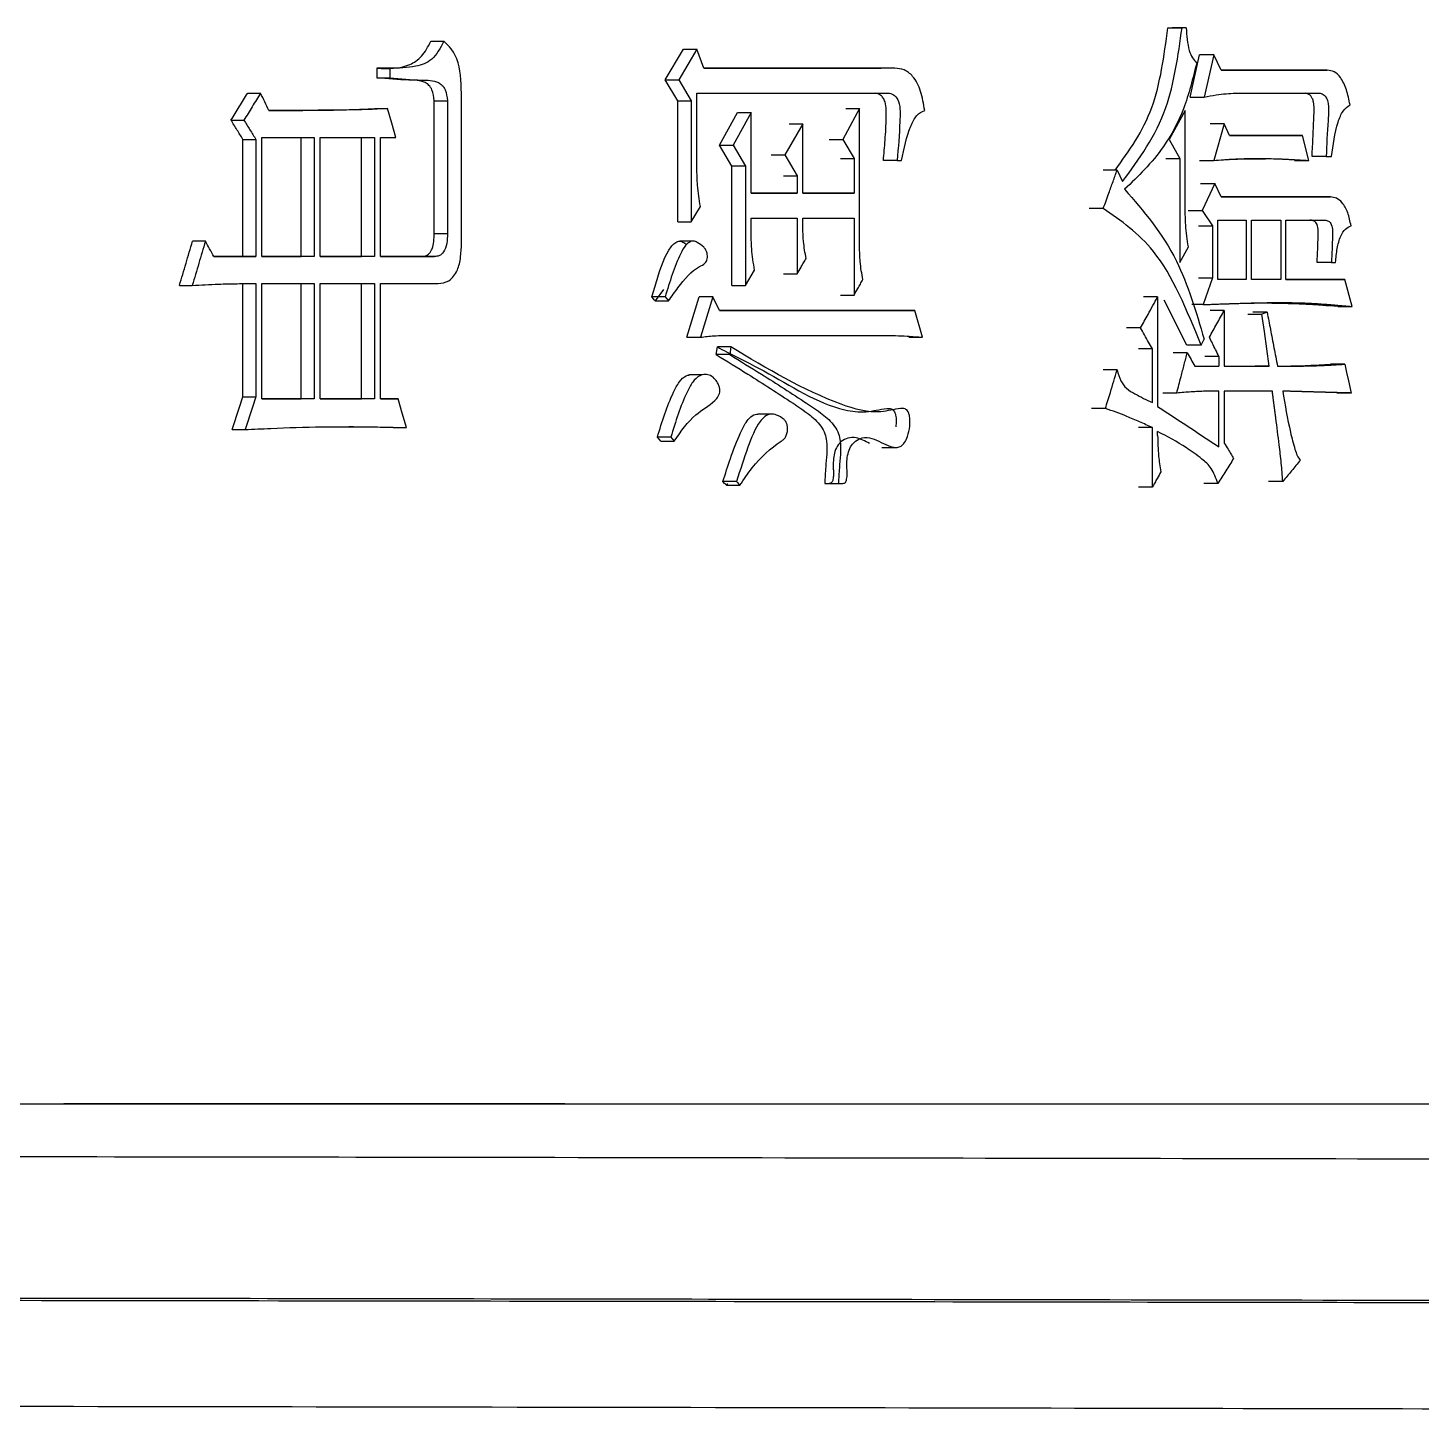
# Model space of a CAD drawing. Header units: millimetres. Extents: x 1852 to 4288, y 681 to 2404.
# Drawn here: x 2957.33 to 2965.17, y 942.27 to 950.1 of the extents above; entities that cross this region are included whole.
import ezdxf

# ---------------------------------------------------------------- set-up
doc = ezdxf.new("R2010")
doc.units = ezdxf.units.MM

msp = doc.modelspace()

# ---------------------------------------------------------------- linework, layer by layer
at = {"color": 7, "linetype": 'Continuous', "lineweight": 25}
for p, q in [((2963.7489, 950.0973), (2963.8279, 950.0973)), ((2963.8517, 950.0973), (2963.7727, 950.0973)), ((2963.8517, 950.0973), (2963.8279, 950.0973)), ((2959.601, 950.0216), (2959.675, 950.0216)), ((2960.9206, 949.8052), (2961.0226, 949.9783)), ((2961.0985, 949.9783), (2960.9963, 949.8052)), ((2961.0226, 949.9783), (2961.0985, 949.9783)), ((2961.1367, 949.8701), (2961.0985, 949.9783)), ((2963.8731, 949.7079), (2963.9264, 949.9459)), ((2964.006, 949.9459), (2963.9268, 949.9459)), ((2964.006, 949.9459), (2963.9527, 949.7079)), ((2964.0474, 949.8593), (2964.006, 949.9459)), ((2959.3711, 949.8701), (2959.2975, 949.8701)), ((2959.2975, 949.8701), (2959.2975, 949.816)), ((2959.3711, 949.8701), (2959.3711, 949.816)), ((2962.2127, 949.8701), (2961.1367, 949.8701)), ((2961.1367, 949.8701), (2962.1354, 949.8701)), ((2962.2127, 949.8701), (2962.1356, 949.8701)), ((2964.6455, 949.8593), (2964.0474, 949.8593)), ((2964.0474, 949.8593), (2964.5651, 949.8593)), ((2964.5655, 949.8593), (2964.6455, 949.8593)), ((2959.2975, 949.816), (2959.3711, 949.816)), ((2960.9206, 949.8052), (2960.9963, 949.8052)), ((2960.9908, 949.6862), (2960.9206, 949.8052)), ((2960.9963, 949.8052), (2961.0666, 949.6862)), ((2958.5707, 949.7295), (2958.6434, 949.7295)), ((2959.6207, 949.6864), (2959.6947, 949.6864)), ((2959.6207, 948.9398), (2959.6207, 949.6864)), ((2959.6947, 949.6864), (2959.6947, 948.9398)), ((2959.7737, 948.8857), (2959.7737, 949.7295)), ((2960.9908, 949.6862), (2961.0666, 949.6862)), ((2960.9908, 949.0047), (2960.9908, 949.6862)), ((2961.0666, 949.6862), (2961.0666, 949.0047)), ((2961.0985, 949.7295), (2962.1817, 949.7295)), ((2961.0985, 949.3076), (2961.0985, 949.7295)), ((2963.8735, 949.7079), (2963.9527, 949.7079)), ((2964.1301, 949.7295), (2964.6048, 949.7295)), ((2959.2843, 949.6429), (2959.3579, 949.6429)), ((2961.226, 949.4374), (2961.3273, 949.6213)), ((2961.4036, 949.6213), (2961.3021, 949.4374)), ((2961.3273, 949.6213), (2961.4036, 949.6213)), ((2961.4036, 949.167), (2961.4036, 949.6213)), ((2962.0135, 949.643), (2961.9198, 949.4699)), ((2961.9366, 949.643), (2962.0135, 949.643)), ((2962.0135, 948.8641), (2962.0135, 949.643)), ((2963.8458, 949.6322), (2963.7564, 949.4699)), ((2963.8458, 949.0805), (2963.8458, 949.6322)), ((2958.4766, 949.578), (2958.5491, 949.578)), ((2961.694, 949.5564), (2961.5932, 949.3833)), ((2961.6174, 949.5564), (2961.694, 949.5564)), ((2961.694, 949.167), (2961.694, 949.5564)), ((2964.0652, 949.5564), (2963.9859, 949.5564)), ((2964.0652, 949.5564), (2964.006, 949.3509)), ((2964.0947, 949.4915), (2964.0652, 949.5564)), ((2958.5438, 949.4698), (2958.6165, 949.4698)), ((2958.5438, 948.81), (2958.5438, 949.4698)), ((2958.6165, 949.4698), (2958.6165, 948.81)), ((2958.6501, 948.81), (2958.6501, 949.4807)), ((2958.6501, 949.4807), (2958.9451, 949.4807)), ((2958.8721, 948.81), (2958.8721, 949.4807)), ((2958.9451, 949.4807), (2958.9451, 948.81)), ((2958.9786, 948.81), (2958.9786, 949.4807)), ((2958.9786, 949.4807), (2959.2849, 949.4807)), ((2959.2114, 948.81), (2959.2114, 949.4807)), ((2959.2849, 949.4807), (2959.2849, 948.81)), ((2959.3181, 949.4807), (2959.4043, 949.4807)), ((2959.3181, 948.81), (2959.3181, 949.4807)), ((2961.8429, 949.4699), (2961.9198, 949.4699)), ((2961.9198, 949.4699), (2961.9823, 949.3617)), ((2963.7564, 949.4699), (2963.816, 949.3617)), ((2964.4259, 949.4915), (2964.5057, 949.4915)), ((2964.5407, 949.3509), (2964.5057, 949.4915)), ((2961.226, 949.4374), (2961.3021, 949.4374)), ((2961.2957, 949.3184), (2961.226, 949.4374)), ((2961.3021, 949.4374), (2961.3719, 949.3184)), ((2961.5167, 949.3833), (2961.5932, 949.3833)), ((2961.5932, 949.3833), (2961.6625, 949.2643)), ((2964.6397, 949.3725), (2964.5597, 949.3725)), ((2964.6397, 949.3725), (2964.6688, 949.3725)), ((2961.3719, 949.3184), (2961.2957, 949.3184)), ((2961.2957, 948.6478), (2961.2957, 949.3184)), ((2961.3719, 949.3184), (2961.3719, 948.6478)), ((2961.9054, 949.3617), (2961.9823, 949.3617)), ((2961.9823, 949.3617), (2961.9823, 949.167)), ((2962.2252, 949.3509), (2962.148, 949.3509)), ((2962.2252, 949.3509), (2962.25, 949.3509)), ((2963.4631, 949.2968), (2963.3845, 949.2968)), ((2963.4631, 949.2968), (2963.4931, 949.2319)), ((2963.737, 949.3617), (2963.816, 949.3617)), ((2963.816, 949.3617), (2963.816, 948.7776)), ((2963.9268, 949.3509), (2964.006, 949.3509)), ((2964.4609, 949.3509), (2964.5407, 949.3509)), ((2961.5859, 949.2643), (2961.6625, 949.2643)), ((2961.6625, 949.2643), (2961.6625, 949.167)), ((2963.9327, 949.2211), (2964.0119, 949.2211)), ((2964.0119, 949.2211), (2963.9408, 949.0697)), ((2964.0474, 949.1454), (2964.0119, 949.2211)), ((2961.6625, 949.167), (2961.4036, 949.167)), ((2961.4036, 949.167), (2961.5859, 949.167)), ((2961.5859, 949.167), (2961.6625, 949.167)), ((2961.9823, 949.167), (2961.694, 949.167)), ((2961.694, 949.167), (2961.9053, 949.167)), ((2961.9054, 949.167), (2961.9823, 949.167)), ((2964.663, 949.1454), (2964.0474, 949.1454)), ((2964.0474, 949.1454), (2964.5825, 949.1454)), ((2964.5829, 949.1454), (2964.663, 949.1454)), ((2961.0666, 949.0047), (2961.1176, 949.0913)), ((2963.3848, 949.0805), (2963.3063, 949.0805)), ((2963.8617, 949.0697), (2963.9408, 949.0697)), ((2963.9408, 949.0697), (2964.0001, 948.9831)), ((2960.9908, 949.0047), (2961.0666, 949.0047)), ((2961.4036, 949.0264), (2961.6625, 949.0264)), ((2961.4036, 948.9506), (2961.4036, 949.0264)), ((2961.6625, 949.0264), (2961.6625, 948.7127)), ((2961.694, 949.0264), (2961.9823, 949.0264)), ((2961.694, 948.9723), (2961.694, 949.0264)), ((2961.9823, 949.0264), (2961.9823, 948.5937)), ((2963.9209, 948.9831), (2964.0001, 948.9831)), ((2964.0001, 948.9831), (2964.0001, 948.6911)), ((2964.0297, 948.6802), (2964.0297, 949.0156)), ((2964.0297, 949.0156), (2964.1891, 949.0156)), ((2964.1891, 949.0156), (2964.1891, 948.6802)), ((2964.2185, 948.6802), (2964.2185, 949.0156)), ((2964.2185, 949.0156), (2964.383, 949.0156)), ((2964.383, 949.0156), (2964.383, 948.6802)), ((2964.4122, 949.0156), (2964.6281, 949.0156)), ((2964.4122, 948.6802), (2964.4122, 949.0156)), ((2964.5483, 949.0156), (2964.6283, 949.0156)), ((2958.333, 948.8965), (2958.2608, 948.8965)), ((2959.6207, 948.9398), (2959.6947, 948.9398)), ((2961.0786, 948.8969), (2961.0022, 948.8969)), ((2963.816, 948.7776), (2963.8636, 948.8641)), ((2958.6165, 948.81), (2958.3804, 948.81)), ((2958.3804, 948.81), (2958.5438, 948.81)), ((2958.5438, 948.81), (2958.6165, 948.81)), ((2958.9451, 948.81), (2958.6501, 948.81)), ((2958.6501, 948.81), (2958.8721, 948.81)), ((2958.9451, 948.81), (2958.8721, 948.81)), ((2959.2849, 948.81), (2958.9786, 948.81)), ((2958.9786, 948.81), (2959.2114, 948.81)), ((2959.2849, 948.81), (2959.2114, 948.81)), ((2959.6223, 948.81), (2959.3181, 948.81)), ((2959.3181, 948.81), (2959.5483, 948.81)), ((2959.5483, 948.81), (2959.6223, 948.81)), ((2964.6688, 948.7776), (2964.5887, 948.7776)), ((2964.6688, 948.7776), (2964.692, 948.7776)), ((2961.3719, 948.6478), (2961.4226, 948.7343)), ((2961.5859, 948.7127), (2961.6625, 948.7127)), ((2963.9209, 948.6911), (2964.0001, 948.6911)), ((2964.0001, 948.6911), (2963.9467, 948.5396)), ((2964.1891, 948.6802), (2964.0297, 948.6802)), ((2964.1891, 948.6802), (2964.1097, 948.6802)), ((2964.383, 948.6802), (2964.2185, 948.6802)), ((2964.383, 948.6802), (2964.3033, 948.6802)), ((2964.7442, 948.6802), (2964.4122, 948.6802)), ((2964.4122, 948.6802), (2964.6636, 948.6802)), ((2964.6641, 948.6802), (2964.7442, 948.6802)), ((2964.7848, 948.5288), (2964.7442, 948.6802)), ((2958.1864, 948.6477), (2958.2585, 948.6477)), ((2958.5438, 948.0203), (2958.5438, 948.6585)), ((2958.6165, 948.6585), (2958.6165, 948.0203)), ((2958.6501, 948.0095), (2958.6501, 948.6585)), ((2958.6501, 948.6585), (2958.9451, 948.6586)), ((2958.8721, 948.0095), (2958.8721, 948.6586)), ((2958.9451, 948.6586), (2958.9451, 948.0095)), ((2958.9786, 948.0095), (2958.9786, 948.6586)), ((2958.9786, 948.6586), (2959.2849, 948.6586)), ((2959.2114, 948.0095), (2959.2114, 948.6586)), ((2959.2849, 948.6586), (2959.2849, 948.0095)), ((2959.3181, 948.6586), (2959.6421, 948.6586)), ((2959.3181, 948.0095), (2959.3181, 948.6586)), ((2960.9195, 948.5828), (2960.8439, 948.5828)), ((2960.9098, 948.6248), (2960.863, 948.5613)), ((2961.0417, 948.3557), (2961.1117, 948.5828)), ((2961.1877, 948.5828), (2961.1117, 948.5828)), ((2961.1877, 948.5828), (2961.1176, 948.3557)), ((2961.2259, 948.5071), (2961.1877, 948.5828)), ((2961.2957, 948.6478), (2961.3719, 948.6478)), ((2961.9054, 948.5937), (2961.9823, 948.5937)), ((2963.6908, 948.5829), (2963.6119, 948.5829)), ((2963.6908, 948.5829), (2963.6908, 947.9663)), ((2960.863, 948.5613), (2960.9387, 948.5613)), ((2962.3244, 948.5071), (2961.2259, 948.5071)), ((2961.2259, 948.5071), (2962.2469, 948.5071)), ((2962.2471, 948.5071), (2962.3244, 948.5071)), ((2962.3677, 948.3557), (2962.3244, 948.5071)), ((2963.8553, 948.3124), (2963.7267, 948.5655)), ((2963.9467, 948.5396), (2963.8834, 948.5396)), ((2964.0652, 948.5072), (2963.9859, 948.5072)), ((2964.0652, 948.5072), (2964.0652, 948.1935)), ((2964.7041, 948.5288), (2964.6366, 948.5345)), ((2964.7046, 948.5288), (2964.7848, 948.5288)), ((2964.1978, 948.4855), (2964.2773, 948.4855)), ((2964.3067, 948.4963), (2964.2271, 948.4963)), ((2964.3067, 948.4963), (2964.2773, 948.4855)), ((2961.0417, 948.3557), (2961.1176, 948.3557)), ((2961.2958, 948.3665), (2962.1506, 948.3665)), ((2962.0735, 948.3665), (2962.1506, 948.3665)), ((2962.2904, 948.3557), (2962.3677, 948.3557)), ((2963.5951, 948.4098), (2963.5163, 948.4098)), ((2961.207, 948.2583), (2961.2133, 948.3016)), ((2961.2894, 948.3016), (2961.2133, 948.3016)), ((2961.2894, 948.3016), (2961.2831, 948.2583)), ((2963.6609, 948.2908), (2963.5821, 948.2908)), ((2963.6609, 947.9879), (2963.6609, 948.2908)), ((2963.8577, 948.2692), (2963.7786, 948.2692)), ((2963.9349, 948.3124), (2963.9527, 948.3449)), ((2961.2831, 948.2583), (2961.207, 948.2583)), ((2963.8993, 948.1935), (2964.0356, 948.1935)), ((2964.0356, 948.2475), (2963.9563, 948.2475)), ((2963.9563, 948.1935), (2964.0356, 948.1935)), ((2964.0356, 948.2475), (2964.0356, 948.1935)), ((2964.0652, 948.1935), (2964.3185, 948.1935)), ((2964.3185, 948.1935), (2964.2388, 948.1935)), ((2964.7442, 948.2043), (2964.6636, 948.2043)), ((2961.1284, 948.1447), (2961.0525, 948.1447)), ((2963.4631, 948.1718), (2963.3841, 948.1718)), ((2963.7982, 948.042), (2963.7192, 948.042)), ((2964.0356, 947.7391), (2964.0356, 948.0528)), ((2964.3361, 948.0528), (2964.0652, 948.0528)), ((2964.0652, 948.0528), (2964.0652, 947.7608)), ((2964.779, 948.042), (2964.6988, 948.042)), ((2958.5438, 948.0203), (2958.6165, 948.0203)), ((2958.9451, 948.0095), (2958.6501, 948.0095)), ((2958.6501, 948.0095), (2958.8721, 948.0095)), ((2958.9451, 948.0095), (2958.8721, 948.0095)), ((2959.2849, 948.0095), (2958.9786, 948.0095)), ((2958.9786, 948.0095), (2959.2114, 948.0095)), ((2959.2849, 948.0095), (2959.2114, 948.0095)), ((2959.4175, 948.0095), (2959.3181, 948.0095)), ((2959.3181, 948.0095), (2959.3438, 948.0095)), ((2959.3438, 948.0095), (2959.4175, 948.0095)), ((2963.3969, 947.9555), (2963.3184, 947.9555)), ((2961.5175, 947.9236), (2961.4406, 947.9236)), ((2958.4833, 947.8364), (2958.5559, 947.8364)), ((2959.3901, 947.8473), (2959.4638, 947.8473)), ((2963.6609, 947.8473), (2963.5821, 947.8473)), ((2963.6609, 947.512), (2963.6609, 947.8473)), ((2963.6908, 947.804), (2963.6908, 947.8257)), ((2960.895, 947.7716), (2960.8758, 947.7932)), ((2960.895, 947.7716), (2960.9707, 947.7716)), ((2960.9515, 947.7932), (2960.9707, 947.7716)), ((2962.1392, 947.7361), (2962.2169, 947.7361)), ((2961.3211, 947.5444), (2961.245, 947.5444)), ((2961.2712, 947.533), (2961.264, 947.5228)), ((2961.264, 947.5228), (2961.3402, 947.5228)), ((2961.8429, 947.5336), (2961.9198, 947.5336)), ((2963.6609, 947.512), (2963.5821, 947.512)), ((2964.0297, 947.5336), (2963.9505, 947.5336)), ((2964.3947, 947.5444), (2964.315, 947.5444))]:
    msp.add_line(p, q, dxfattribs=at)
at = {"color": 7, "linetype": 'Continuous', "lineweight": 25, "flags": 128}
for points in [[(2959.4043, 949.4807), (2959.3811, 949.5618), (2959.3579, 949.6429)], [(2960.863, 948.5612), (2960.8582, 948.5667), (2960.8534, 948.5721), (2960.8439, 948.5828)], [(2960.9195, 948.5828), (2960.9291, 948.572), (2960.9387, 948.5612)], [(2964.3185, 948.1935), (2964.3048, 948.2908), (2964.2911, 948.3882), (2964.2773, 948.4855)], [(2963.9349, 948.3124), (2963.8996, 948.3124), (2963.8775, 948.3124), (2963.8557, 948.3124)], [(2964.7442, 948.2043), (2964.7543, 948.1573), (2964.7644, 948.1103), (2964.779, 948.042)], [(2959.4638, 947.8473), (2959.4407, 947.9284), (2959.4175, 948.0095)], [(2960.9515, 947.7932), (2960.9234, 947.7932), (2960.8996, 947.7932), (2960.8758, 947.7932)], [(2961.264, 947.5228), (2961.2592, 947.5283), (2961.2543, 947.5338), (2961.245, 947.5444)], [(2961.3211, 947.5444), (2961.326, 947.5389), (2961.3331, 947.5309), (2961.3402, 947.5228)], [(2961.8179, 947.5336), (2961.8464, 947.5336), (2961.8947, 947.5336)]]:
    msp.add_lwpolyline(points, dxfattribs=at)
at = {"color": 7, "linetype": 'Continuous', "lineweight": 25}
for points, knots in [([(2963.452, 949.2968), (2963.5301, 949.4052), (2963.6838, 949.6182), (2963.7272, 949.9394), (2963.7485, 950.0973)], [0, 0, 0, 0, 0.508538, 1, 1, 1, 1]), ([(2963.4931, 949.2319), (2963.5867, 949.3593), (2963.7566, 949.5905), (2963.8058, 949.9402), (2963.8279, 950.0973)], [0, 0, 0, 0, 0.550671, 1, 1, 1, 1]), ([(2963.7485, 950.0973), (2963.753, 950.0973), (2963.7609, 950.0973), (2963.7688, 950.0973), (2963.7723, 950.0973)], [0, 0, 0, 0, 0.56, 1, 1, 1, 1]), ([(2963.8517, 950.0973), (2963.8546, 950.0532), (2963.8586, 949.9924), (2963.8845, 949.9255), (2963.9024, 949.9101), (2963.9111, 949.9026)], [0, 0, 0, 0, 0.571542, 0.789948, 1, 1, 1, 1]), ([(2959.2975, 949.8701), (2959.3602, 949.8679), (2959.4477, 949.8649), (2959.5541, 949.9316), (2959.5852, 949.9912), (2959.601, 950.0216)], [0, 0, 0, 0, 0.552607, 0.772172, 1, 1, 1, 1]), ([(2959.675, 950.0216), (2959.6541, 949.9834), (2959.6131, 949.9086), (2959.4989, 949.8716), (2959.4196, 949.8707), (2959.3711, 949.8701)], [0, 0, 0, 0, 0.287877, 0.565058, 1, 1, 1, 1]), ([(2959.7737, 949.7295), (2959.7714, 949.7976), (2959.7684, 949.8917), (2959.7173, 949.9827), (2959.689, 950.0087), (2959.675, 950.0216)], [0, 0, 0, 0, 0.57016, 0.787713, 1, 1, 1, 1]), ([(2962.3801, 949.6321), (2962.374, 949.6692), (2962.362, 949.7419), (2962.3195, 949.8248), (2962.2654, 949.8654), (2962.2302, 949.8685), (2962.2127, 949.8701)], [0, 0, 0, 0, 0.292671, 0.574804, 0.788903, 1, 1, 1, 1]), ([(2963.9111, 949.9026), (2963.889, 949.8131), (2963.8454, 949.6361), (2963.7073, 949.3827), (2963.5813, 949.2618), (2963.5051, 949.1886)], [0, 0, 0, 0, 0.288018, 0.569196, 1, 1, 1, 1]), ([(2964.7732, 949.6646), (2964.7672, 949.6934), (2964.7554, 949.7503), (2964.7246, 949.8167), (2964.6853, 949.8544), (2964.6587, 949.8577), (2964.6455, 949.8593)], [0, 0, 0, 0, 0.291495, 0.574413, 0.789057, 1, 1, 1, 1]), ([(2959.6207, 949.6864), (2959.6181, 949.7082), (2959.6139, 949.7421), (2959.5918, 949.7756), (2959.5483, 949.8041), (2959.4473, 949.8011), (2959.357, 949.8101), (2959.2975, 949.816)], [0, 0, 0, 0, 0.11952, 0.186238, 0.251201, 0.506978, 1, 1, 1, 1]), ([(2959.3711, 949.816), (2959.4307, 949.8101), (2959.5212, 949.8011), (2959.6223, 949.8041), (2959.6658, 949.7756), (2959.6879, 949.7421), (2959.6921, 949.7082), (2959.6947, 949.6864)], [0, 0, 0, 0, 0.493123, 0.748949, 0.813909, 0.880596, 1, 1, 1, 1]), ([(2958.4766, 949.578), (2958.4923, 949.6033), (2958.5237, 949.6537), (2958.555, 949.7042), (2958.5707, 949.7295)], [0, 0, 0, 0, 0.499999, 1, 1, 1, 1]), ([(2958.6434, 949.7295), (2958.6277, 949.7042), (2958.5963, 949.6537), (2958.5649, 949.6033), (2958.5491, 949.578)], [0, 0, 0, 0, 0.499999, 1, 1, 1, 1]), ([(2958.6904, 949.6321), (2958.6826, 949.6483), (2958.6669, 949.6808), (2958.6512, 949.7132), (2958.6434, 949.7295)], [0, 0, 0, 0, 0.5, 1, 1, 1, 1]), ([(2962.1478, 949.3509), (2962.1512, 949.3892), (2962.1582, 949.4693), (2962.1639, 949.5648), (2962.1643, 949.6365), (2962.16, 949.676), (2962.1472, 949.7029), (2962.1322, 949.7192), (2962.1172, 949.7266), (2962.1075, 949.7288), (2962.1044, 949.7295)], [0, 0, 0, 0, 0.268829, 0.56133, 0.664341, 0.768404, 0.830798, 0.892792, 0.965759, 1, 1, 1, 1]), ([(2962.1817, 949.7295), (2962.1918, 949.7266), (2962.2123, 949.7208), (2962.2379, 949.6826), (2962.2422, 949.6263), (2962.2391, 949.5159), (2962.2313, 949.4239), (2962.2252, 949.3509)], [0, 0, 0, 0, 0.1108835, 0.2260486, 0.356903, 0.4892019, 1, 1, 1, 1]), ([(2963.9527, 949.7079), (2963.9754, 949.7121), (2964.0162, 949.7198), (2964.0754, 949.7274), (2964.1119, 949.7288), (2964.1301, 949.7295)], [0, 0, 0, 0, 0.38409, 0.691775, 1, 1, 1, 1]), ([(2964.5593, 949.3725), (2964.5615, 949.4108), (2964.566, 949.4882), (2964.5686, 949.5792), (2964.572, 949.6428), (2964.5696, 949.676), (2964.5621, 949.6999), (2964.5515, 949.7169), (2964.5383, 949.7249), (2964.5288, 949.7281), (2964.5244, 949.7296)], [0, 0, 0, 0, 0.2869683, 0.5805964, 0.6801532, 0.7640188, 0.8265218, 0.8781764, 0.9439894, 1, 1, 1, 1]), ([(2964.6048, 949.7296), (2964.6129, 949.7271), (2964.6257, 949.723), (2964.6407, 949.7047), (2964.6564, 949.6584), (2964.6456, 949.541), (2964.6421, 949.4395), (2964.6397, 949.3725)], [0, 0, 0, 0, 0.101343, 0.162893, 0.226662, 0.489518, 1, 1, 1, 1]), ([(2958.6903, 949.6324), (2958.744, 949.6325), (2958.8366, 949.6327), (2958.9481, 949.6336), (2959.0158, 949.6342), (2959.0496, 949.6349), (2959.0738, 949.6354), (2959.1269, 949.6364), (2959.1987, 949.6384), (2959.2607, 949.6417), (2959.2843, 949.6429)], [0, 0, 0, 0, 0.269347, 0.464835, 0.56258, 0.611452, 0.635888, 0.68476, 0.880254, 1, 1, 1, 1]), ([(2959.3579, 949.6429), (2959.3194, 949.641), (2959.2761, 949.6387), (2959.2135, 949.6367), (2959.1508, 949.6354), (2959.0735, 949.6338), (2958.996, 949.6334), (2958.9475, 949.633), (2958.9136, 949.6328), (2958.8942, 949.6327), (2958.882, 949.6327), (2958.8723, 949.6326), (2958.8626, 949.6326), (2958.8529, 949.6325), (2958.8407, 949.6325), (2958.831, 949.6325), (2958.8189, 949.6324), (2958.8091, 949.6324), (2958.797, 949.6324), (2958.7873, 949.6323), (2958.7775, 949.6323), (2958.7678, 949.6323), (2958.7581, 949.6323), (2958.7459, 949.6322), (2958.7374, 949.6322), (2958.7288, 949.6322), (2958.724, 949.6322), (2958.7179, 949.6322), (2958.713, 949.6322), (2958.7081, 949.6321), (2958.7034, 949.6321), (2958.6975, 949.6321), (2958.6928, 949.6321), (2958.6904, 949.6321)], [0, 0, 0, 0, 0.174064, 0.195822, 0.282854, 0.456917, 0.543949, 0.63098, 0.674496, 0.696253, 0.718011, 0.72889, 0.739769, 0.761527, 0.772406, 0.794164, 0.805043, 0.8268, 0.837679, 0.859437, 0.870316, 0.881195, 0.902953, 0.913832, 0.93559, 0.941029, 0.951908, 0.957347, 0.968226, 0.973666, 0.979105, 0.989553, 1, 1, 1, 1]), ([(2962.25, 949.3509), (2962.2638, 949.4173), (2962.2829, 949.509), (2962.332, 949.6096), (2962.3643, 949.6248), (2962.3801, 949.6321)], [0, 0, 0, 0, 0.5729384, 0.7913837, 1, 1, 1, 1]), ([(2964.6688, 949.3725), (2964.6779, 949.4392), (2964.6905, 949.5312), (2964.7313, 949.6335), (2964.7594, 949.6544), (2964.7732, 949.6646)], [0, 0, 0, 0, 0.571986, 0.790496, 1, 1, 1, 1]), ([(2958.5438, 949.4698), (2958.5326, 949.4879), (2958.5102, 949.5239), (2958.4878, 949.56), (2958.4766, 949.578)], [0, 0, 0, 0, 0.5, 1, 1, 1, 1]), ([(2958.5491, 949.578), (2958.5604, 949.56), (2958.5828, 949.5239), (2958.6053, 949.4879), (2958.6165, 949.4698)], [0, 0, 0, 0, 0.499999, 1, 1, 1, 1]), ([(2964.5057, 949.4915), (2964.4063, 949.4915), (2964.2698, 949.4915), (2964.1321, 949.4915), (2964.0947, 949.4915)], [0, 0, 0, 0, 0.728341, 1, 1, 1, 1]), ([(2964.0947, 949.4915), (2964.1682, 949.4915), (2964.2789, 949.4915), (2964.3886, 949.4915), (2964.4255, 949.4915)], [0, 0, 0, 0, 0.664139, 1, 1, 1, 1]), ([(2961.1176, 949.0913), (2961.1113, 949.131), (2961.0999, 949.2022), (2961.0989, 949.2753), (2961.0985, 949.3076)], [0, 0, 0, 0, 0.558835, 1, 1, 1, 1]), ([(2963.3848, 949.0805), (2963.3953, 949.1095), (2963.4136, 949.1601), (2963.4397, 949.2322), (2963.4553, 949.2753), (2963.4631, 949.2968)], [0, 0, 0, 0, 0.402386, 0.701193, 1, 1, 1, 1]), ([(2964.006, 949.3509), (2964.0244, 949.3523), (2964.052, 949.3545), (2964.0841, 949.3567), (2964.1001, 949.3577), (2964.1162, 949.3587), (2964.1643, 949.3612), (2964.2284, 949.3628), (2964.3015, 949.3622), (2964.3402, 949.3612), (2964.363, 949.3604), (2964.3699, 949.3601), (2964.379, 949.3597), (2964.3881, 949.3594), (2964.3972, 949.359), (2964.404, 949.3586), (2964.4108, 949.3583), (2964.4199, 949.3579), (2964.429, 949.3574), (2964.4381, 949.3569), (2964.4449, 949.3566), (2964.454, 949.3561), (2964.463, 949.3556), (2964.4744, 949.3549), (2964.4857, 949.3542), (2964.4993, 949.3534), (2964.5177, 949.3523), (2964.5315, 949.3515), (2964.5407, 949.3509)], [0, 0, 0, 0, 0.1024398, 0.1536597, 0.1792697, 0.1920747, 0.2432948, 0.4481938, 0.5506355, 0.6530768, 0.6658817, 0.6786867, 0.6914917, 0.7171016, 0.7299066, 0.7427115, 0.7555165, 0.7683215, 0.7939314, 0.8067364, 0.8195413, 0.8323463, 0.8579562, 0.8707612, 0.8963711, 0.9219811, 0.947591, 1, 1, 1, 1]), ([(2964.0931, 949.3572), (2964.0942, 949.3573), (2964.1032, 949.3577), (2964.1916, 949.3612), (2964.247, 949.3609), (2964.2853, 949.3603), (2964.2933, 949.36), (2964.2982, 949.3598)], [0, 0, 0, 0, 0.061722, 0.491152, 0.730794, 0.835184, 1, 1, 1, 1]), ([(2963.5051, 949.1886), (2963.6113, 949.0662), (2963.804, 948.844), (2963.9066, 948.4995), (2963.9527, 948.3449)], [0, 0, 0, 0, 0.551113, 1, 1, 1, 1]), ([(2964.779, 948.9831), (2964.7736, 949.0085), (2964.7631, 949.0583), (2964.7334, 949.1134), (2964.6978, 949.142), (2964.6745, 949.1443), (2964.663, 949.1454)], [0, 0, 0, 0, 0.291879, 0.573778, 0.788361, 1, 1, 1, 1]), ([(2963.9349, 948.3124), (2963.8554, 948.5079), (2963.716, 948.851), (2963.4845, 949.0114), (2963.3848, 949.0805)], [0, 0, 0, 0, 0.569597, 1, 1, 1, 1]), ([(2963.8636, 948.8641), (2963.8576, 948.9052), (2963.847, 948.9764), (2963.8462, 949.0495), (2963.8458, 949.0805)], [0, 0, 0, 0, 0.576908, 1, 1, 1, 1]), ([(2964.5883, 948.7776), (2964.5905, 948.8269), (2964.5933, 948.8891), (2964.595, 948.9633), (2964.5866, 948.9998), (2964.5668, 949.0141), (2964.554, 949.0151), (2964.5476, 949.0156)], [0, 0, 0, 0, 0.513666, 0.647616, 0.773872, 0.888864, 1, 1, 1, 1]), ([(2964.6281, 949.0156), (2964.6344, 949.0151), (2964.6473, 949.0141), (2964.6671, 948.9998), (2964.6755, 948.9633), (2964.6738, 948.8891), (2964.671, 948.8269), (2964.6688, 948.7776)], [0, 0, 0, 0, 0.111245, 0.226323, 0.352571, 0.486481, 1, 1, 1, 1]), ([(2964.692, 948.7776), (2964.6943, 948.8037), (2964.6989, 948.8555), (2964.7168, 948.9223), (2964.7456, 948.9683), (2964.7679, 948.9782), (2964.779, 948.9831)], [0, 0, 0, 0, 0.2904, 0.575151, 0.790821, 1, 1, 1, 1]), ([(2958.1864, 948.6477), (2958.1988, 948.6892), (2958.2236, 948.7721), (2958.2484, 948.8551), (2958.2608, 948.8965)], [0, 0, 0, 0, 0.5, 1, 1, 1, 1]), ([(2958.333, 948.8965), (2958.3206, 948.8551), (2958.2958, 948.7721), (2958.271, 948.6892), (2958.2585, 948.6477)], [0, 0, 0, 0, 0.499999, 1, 1, 1, 1]), ([(2958.3804, 948.81), (2958.3725, 948.8244), (2958.3567, 948.8533), (2958.3409, 948.8821), (2958.333, 948.8965)], [0, 0, 0, 0, 0.500001, 1, 1, 1, 1]), ([(2959.5483, 948.81), (2959.556, 948.8105), (2959.5715, 948.8116), (2959.5934, 948.8263), (2959.6177, 948.867), (2959.6195, 948.9096), (2959.6207, 948.9398)], [0, 0, 0, 0, 0.177833, 0.357864, 0.544114, 1, 1, 1, 1]), ([(2959.6947, 948.9398), (2959.6942, 948.921), (2959.693, 948.8841), (2959.6773, 948.8361), (2959.6497, 948.8122), (2959.6314, 948.8107), (2959.6223, 948.81)], [0, 0, 0, 0, 0.293264, 0.577264, 0.790624, 1, 1, 1, 1]), ([(2960.8439, 948.5828), (2960.8541, 948.6154), (2960.8849, 948.7136), (2960.92, 948.8304), (2960.9727, 948.8881), (2960.9964, 948.8995), (2961.0204, 948.8936), (2961.0343, 948.8833), (2961.0413, 948.8781)], [0, 0, 0, 0, 0.229685, 0.691562, 0.770769, 0.85031, 0.924651, 1, 1, 1, 1]), ([(2960.9387, 948.5613), (2960.9561, 948.5858), (2961.0088, 948.6597), (2961.0761, 948.7414), (2961.1385, 948.7649), (2961.1524, 948.7834), (2961.1567, 948.7974), (2961.1578, 948.8135), (2961.1556, 948.831), (2961.149, 948.8493), (2961.1305, 948.8716), (2961.1065, 948.8873), (2961.0793, 948.8995), (2961.0555, 948.8927), (2961.0292, 948.8705), (2960.9959, 948.807), (2960.9582, 948.7098), (2960.9325, 948.6254), (2960.9195, 948.5828)], [0, 0, 0, 0, 0.109185, 0.329159, 0.383764, 0.397994, 0.412315, 0.428913, 0.44575, 0.465116, 0.490353, 0.552222, 0.585254, 0.61868, 0.660425, 0.720614, 0.859403, 1, 1, 1, 1]), ([(2961.4226, 948.7343), (2961.4163, 948.7741), (2961.405, 948.8452), (2961.404, 948.9184), (2961.4036, 948.9506)], [0, 0, 0, 0, 0.558836, 1, 1, 1, 1]), ([(2961.7128, 948.7992), (2961.7071, 948.8309), (2961.6969, 948.8876), (2961.6948, 948.9464), (2961.694, 948.9723)], [0, 0, 0, 0, 0.558879, 1, 1, 1, 1]), ([(2959.6421, 948.6586), (2959.6628, 948.6606), (2959.7049, 948.6648), (2959.753, 948.7263), (2959.7715, 948.8071), (2959.7729, 948.8594), (2959.7737, 948.8857)], [0, 0, 0, 0, 0.266734, 0.54095, 0.768753, 1, 1, 1, 1]), ([(2962.0322, 948.6802), (2962.0261, 948.7138), (2962.0152, 948.774), (2962.014, 948.8365), (2962.0135, 948.8641)], [0, 0, 0, 0, 0.558545, 1, 1, 1, 1]), ([(2961.6625, 948.7127), (2961.6697, 948.725), (2961.6817, 948.7456), (2961.6984, 948.7745), (2961.708, 948.791), (2961.7128, 948.7992)], [0, 0, 0, 0, 0.42837, 0.714189, 1, 1, 1, 1]), ([(2961.9823, 948.5937), (2961.9894, 948.606), (2962.0013, 948.6266), (2962.018, 948.6555), (2962.0275, 948.672), (2962.0322, 948.6802)], [0, 0, 0, 0, 0.428365, 0.714185, 1, 1, 1, 1]), ([(2958.2585, 948.6477), (2958.3076, 948.6505), (2958.392, 948.6553), (2958.5112, 948.6578), (2958.5814, 948.6583), (2958.6165, 948.6585)], [0, 0, 0, 0, 0.41049, 0.705225, 1, 1, 1, 1]), ([(2963.5951, 948.4098), (2963.6089, 948.4348), (2963.6318, 948.4761), (2963.6637, 948.5338), (2963.6817, 948.5665), (2963.6908, 948.5829)], [0, 0, 0, 0, 0.432644, 0.716322, 1, 1, 1, 1]), ([(2963.9467, 948.5396), (2963.952, 948.5398), (2963.9625, 948.5402), (2963.9783, 948.5408), (2963.9941, 948.5414), (2964.0098, 948.542), (2964.0229, 948.5425), (2964.0361, 948.543), (2964.0466, 948.5434), (2964.057, 948.5437), (2964.0649, 948.544), (2964.0715, 948.5442), (2964.0806, 948.5446), (2964.0898, 948.5449), (2964.1003, 948.5453), (2964.1081, 948.5455), (2964.1186, 948.5459), (2964.1291, 948.5462), (2964.1422, 948.5466), (2964.1526, 948.547), (2964.1631, 948.5473), (2964.1696, 948.5475), (2964.1762, 948.5477), (2964.1827, 948.5479), (2964.1892, 948.5481), (2964.1958, 948.5482), (2964.2023, 948.5484), (2964.2088, 948.5486), (2964.2153, 948.5488), (2964.2219, 948.5489), (2964.2284, 948.5491), (2964.2349, 948.5492), (2964.2414, 948.5494), (2964.248, 948.5496), (2964.2545, 948.5497), (2964.2688, 948.55), (2964.3235, 948.5511), (2964.3964, 948.5518), (2964.469, 948.5506), (2964.5052, 948.5495), (2964.5259, 948.5486), (2964.5414, 948.5479), (2964.5569, 948.5471), (2964.5724, 948.5462), (2964.5853, 948.5454), (2964.5982, 948.5446), (2964.6111, 948.5437), (2964.624, 948.5427), (2964.6369, 948.5418), (2964.6498, 948.5408), (2964.6652, 948.5395), (2964.6781, 948.5384), (2964.691, 948.5373), (2964.7038, 948.5362), (2964.7167, 948.5351), (2964.7295, 948.5339), (2964.7424, 948.5327), (2964.7552, 948.5315), (2964.7693, 948.5302), (2964.7783, 948.5294), (2964.7848, 948.5288)], [0, 0, 0, 0, 0.018603, 0.037206, 0.055809, 0.074412, 0.093015, 0.102316, 0.120919, 0.130221, 0.139522, 0.148824, 0.153474, 0.172077, 0.181379, 0.19068, 0.199982, 0.218585, 0.227886, 0.246489, 0.255791, 0.265092, 0.269743, 0.279044, 0.288346, 0.292997, 0.302298, 0.311599, 0.31625, 0.325552, 0.334853, 0.339504, 0.348805, 0.358107, 0.362758, 0.372059, 0.409265, 0.558092, 0.632505, 0.669711, 0.688314, 0.706917, 0.72552, 0.744123, 0.762726, 0.772028, 0.790631, 0.809233, 0.818535, 0.837138, 0.855741, 0.874344, 0.883645, 0.902248, 0.920851, 0.930153, 0.948756, 0.967359, 0.97666, 1, 1, 1, 1]), ([(2963.9823, 948.3557), (2963.9961, 948.381), (2964.0238, 948.4314), (2964.0514, 948.4819), (2964.0652, 948.5072)], [0, 0, 0, 0, 0.5, 1, 1, 1, 1]), ([(2964.1561, 948.5471), (2964.1561, 948.5471), (2964.1561, 948.5471), (2964.2355, 948.5491), (2964.3666, 948.5497), (2964.5172, 948.5436), (2964.6027, 948.5382), (2964.6392, 948.5356), (2964.6518, 948.5347), (2964.6568, 948.5343), (2964.6566, 948.5343), (2964.6565, 948.5343)], [0, 0, 0, 0, 0.005956, 0.09253, 0.479471, 0.775614, 0.898514, 0.970424, 0.985739, 0.999253, 1, 1, 1, 1]), ([(2964.3067, 948.4963), (2964.3129, 948.4643), (2964.3258, 948.3978), (2964.3454, 948.2968), (2964.3587, 948.2279), (2964.3654, 948.1935)], [0, 0, 0, 0, 0.317295, 0.658647, 1, 1, 1, 1]), ([(2961.1176, 948.3557), (2961.1429, 948.359), (2961.1853, 948.3646), (2961.2447, 948.3658), (2961.2788, 948.3663), (2961.2958, 948.3665)], [0, 0, 0, 0, 0.426865, 0.713404, 1, 1, 1, 1]), ([(2962.1506, 948.3665), (2962.1724, 948.3662), (2962.216, 948.3657), (2962.2884, 948.3623), (2962.3389, 948.3581), (2962.3677, 948.3557)], [0, 0, 0, 0, 0.300385, 0.600783, 1, 1, 1, 1]), ([(2963.6609, 948.2908), (2963.654, 948.3033), (2963.6396, 948.3294), (2963.6176, 948.369), (2963.6026, 948.3962), (2963.5951, 948.4098)], [0, 0, 0, 0, 0.314652, 0.657325, 1, 1, 1, 1]), ([(2964.0356, 948.2475), (2964.0292, 948.2606), (2964.0171, 948.2851), (2963.9993, 948.3212), (2963.988, 948.3442), (2963.9823, 948.3557)], [0, 0, 0, 0, 0.36195, 0.680974, 1, 1, 1, 1]), ([(2961.2133, 948.3016), (2961.2307, 948.2924), (2961.3177, 948.2462), (2961.5579, 948.1302), (2961.8106, 947.9588), (2962.0495, 947.9287), (2962.1352, 947.9535), (2962.1869, 947.9558), (2962.2018, 947.948), (2962.2109, 947.9356), (2962.2176, 947.9152), (2962.221, 947.8858), (2962.2182, 947.8635), (2962.2167, 947.8513)], [0, 0, 0, 0, 0.049956, 0.249704, 0.686626, 0.796056, 0.90562, 0.927942, 0.938242, 0.948634, 0.960298, 0.978294, 1, 1, 1, 1]), ([(2961.9198, 947.5336), (2961.9227, 947.5337), (2961.9275, 947.534), (2961.9337, 947.5386), (2961.9383, 947.5461), (2961.9429, 947.5627), (2961.9441, 947.6046), (2961.9399, 947.6568), (2961.9498, 947.7123), (2961.9667, 947.7485), (2961.9935, 947.7768), (2962.0328, 947.7943), (2962.1018, 947.7888), (2962.1635, 947.7443), (2962.2202, 947.7336), (2962.2477, 947.7416), (2962.2687, 947.763), (2962.2863, 947.8021), (2962.2965, 947.849), (2962.2979, 947.8919), (2962.2939, 947.9196), (2962.2874, 947.937), (2962.2791, 947.9478), (2962.2646, 947.9559), (2962.2152, 947.9536), (2962.0967, 947.9192), (2961.7677, 948.0147), (2961.4932, 948.1794), (2961.2894, 948.3016)], [0, 0, 0, 0, 0.005261, 0.008837, 0.012422, 0.017277, 0.029828, 0.061172, 0.078769, 0.096459, 0.112862, 0.137643, 0.170618, 0.238675, 0.261666, 0.275651, 0.289759, 0.306991, 0.331345, 0.347224, 0.357105, 0.364402, 0.370592, 0.376767, 0.392657, 0.46137, 0.600195, 1, 1, 1, 1]), ([(2963.7982, 948.042), (2963.8063, 948.0729), (2963.8202, 948.1262), (2963.8401, 948.202), (2963.8518, 948.2468), (2963.8577, 948.2692)], [0, 0, 0, 0, 0.4083, 0.70415, 1, 1, 1, 1]), ([(2963.8577, 948.2692), (2963.8646, 948.2566), (2963.8785, 948.2313), (2963.8923, 948.2061), (2963.8993, 948.1935)], [0, 0, 0, 0, 0.5000008, 1, 1, 1, 1]), ([(2961.207, 948.2583), (2961.2666, 948.2219), (2961.4118, 948.133), (2961.585, 948.0203), (2961.7234, 947.9285), (2961.7861, 947.8745), (2961.8192, 947.8176), (2961.8346, 947.7382), (2961.8229, 947.6432), (2961.8193, 947.5644), (2961.8178, 947.5336)], [0, 0, 0, 0, 0.221958, 0.540906, 0.653572, 0.74861, 0.789223, 0.822078, 0.930486, 1, 1, 1, 1]), ([(2961.2831, 948.2583), (2961.3427, 948.2219), (2961.4881, 948.1331), (2961.6614, 948.0204), (2961.8001, 947.9285), (2961.863, 947.8745), (2961.8963, 947.8173), (2961.9118, 947.7362), (2961.8999, 947.6414), (2961.8961, 947.5627), (2961.8947, 947.5336)], [0, 0, 0, 0, 0.221772, 0.540825, 0.653503, 0.748944, 0.789647, 0.822549, 0.93445, 1, 1, 1, 1]), ([(2964.3643, 948.1937), (2964.3791, 948.1937), (2964.4367, 948.1938), (2964.5365, 948.1967), (2964.6212, 948.2018), (2964.6636, 948.2043)], [0, 0, 0, 0, 0.147579, 0.573728, 1, 1, 1, 1]), ([(2964.3654, 948.1935), (2964.4066, 948.1934), (2964.449, 948.1934), (2964.4939, 948.1939), (2964.5004, 948.194), (2964.5068, 948.1941), (2964.5132, 948.1942), (2964.5183, 948.1943), (2964.5247, 948.1944), (2964.5299, 948.1945), (2964.5363, 948.1946), (2964.5414, 948.1948), (2964.5478, 948.1949), (2964.5542, 948.1951), (2964.5644, 948.1954), (2964.5734, 948.1957), (2964.5824, 948.196), (2964.5888, 948.1962), (2964.5952, 948.1964), (2964.6016, 948.1967), (2964.6079, 948.197), (2964.6156, 948.1973), (2964.6233, 948.1976), (2964.6297, 948.1979), (2964.6361, 948.1983), (2964.6425, 948.1986), (2964.6488, 948.1989), (2964.6539, 948.1992), (2964.6591, 948.1994), (2964.6642, 948.1997), (2964.6705, 948.2), (2964.6769, 948.2004), (2964.6833, 948.2007), (2964.6897, 948.2011), (2964.7037, 948.2019), (2964.7223, 948.203), (2964.7383, 948.2039), (2964.7442, 948.2043)], [0, 0, 0, 0, 0.32454, 0.334682, 0.354966, 0.37525, 0.385391, 0.405675, 0.415817, 0.436101, 0.446242, 0.466526, 0.476668, 0.496952, 0.517235, 0.557803, 0.567945, 0.588228, 0.608512, 0.618654, 0.638938, 0.659221, 0.679505, 0.699789, 0.709931, 0.730214, 0.750498, 0.76064, 0.770782, 0.791065, 0.801207, 0.821491, 0.841775, 0.851916, 0.8722, 0.953335, 1, 1, 1, 1]), ([(2960.8758, 947.7932), (2960.9028, 947.8816), (2960.9367, 947.9927), (2960.9966, 948.1045), (2961.0283, 948.139), (2961.0489, 948.1423), (2961.054, 948.1432)], [0, 0, 0, 0, 0.631823, 0.79327, 0.948374, 1, 1, 1, 1]), ([(2960.9707, 947.7716), (2961.009, 947.8266), (2961.0768, 947.9241), (2961.1738, 947.9707), (2961.2164, 948.0184), (2961.2255, 948.0388), (2961.2287, 948.0568), (2961.2256, 948.076), (2961.2167, 948.0974), (2961.2005, 948.1217), (2961.1756, 948.1427), (2961.1449, 948.1488), (2961.1089, 948.1412), (2961.0723, 948.1053), (2961.0125, 947.9918), (2960.9786, 947.8812), (2960.9515, 947.7932)], [0, 0, 0, 0, 0.207529, 0.367372, 0.400836, 0.41667, 0.431354, 0.448141, 0.466694, 0.497248, 0.538464, 0.578549, 0.619959, 0.682145, 0.746849, 1, 1, 1, 1]), ([(2963.3969, 947.9555), (2963.4061, 947.9856), (2963.4218, 948.0367), (2963.4438, 948.1089), (2963.4566, 948.1508), (2963.4631, 948.1718)], [0, 0, 0, 0, 0.417909, 0.708955, 1, 1, 1, 1]), ([(2963.4631, 948.1718), (2963.4689, 948.1505), (2963.4803, 948.1086), (2963.5169, 948.0615), (2963.5629, 948.0381), (2963.6116, 948.0114), (2963.6445, 947.9957), (2963.6609, 947.9879)], [0, 0, 0, 0, 0.178456, 0.349692, 0.567005, 0.783635, 1, 1, 1, 1]), ([(2964.0356, 948.0528), (2964.0103, 948.0528), (2963.9582, 948.0527), (2963.879, 948.0488), (2963.8251, 948.0443), (2963.7982, 948.042)], [0, 0, 0, 0, 0.320269, 0.660054, 1, 1, 1, 1]), ([(2964.3947, 947.5444), (2964.3922, 947.5789), (2964.3872, 947.648), (2964.3731, 947.7668), (2964.3616, 947.8576), (2964.3538, 947.9174), (2964.3522, 947.93), (2964.351, 947.9395), (2964.3497, 947.9489), (2964.3487, 947.9568), (2964.3477, 947.9647), (2964.3468, 947.971), (2964.3458, 947.9788), (2964.3448, 947.9867), (2964.3437, 947.9946), (2964.3427, 948.0025), (2964.3417, 948.0103), (2964.3406, 948.0182), (2964.3396, 948.0261), (2964.3385, 948.0339), (2964.3373, 948.0434), (2964.3365, 948.0497), (2964.3361, 948.0528)], [0, 0, 0, 0, 0.201249, 0.402512, 0.701241, 0.738586, 0.757258, 0.77593, 0.794603, 0.813275, 0.822611, 0.841284, 0.85062, 0.869292, 0.887965, 0.897301, 0.915973, 0.934645, 0.943982, 0.962654, 0.981327, 1, 1, 1, 1]), ([(2964.779, 948.042), (2964.7771, 948.0421), (2964.7744, 948.0422), (2964.7707, 948.0423), (2964.767, 948.0424), (2964.7624, 948.0425), (2964.7568, 948.0426), (2964.7513, 948.0428), (2964.7458, 948.043), (2964.7402, 948.0431), (2964.7347, 948.0433), (2964.7291, 948.0434), (2964.7236, 948.0436), (2964.7181, 948.0437), (2964.7125, 948.0439), (2964.7051, 948.0441), (2964.6977, 948.0443), (2964.6903, 948.0445), (2964.6848, 948.0447), (2964.6792, 948.0448), (2964.6737, 948.045), (2964.6681, 948.0451), (2964.6626, 948.0453), (2964.657, 948.0454), (2964.6515, 948.0456), (2964.6459, 948.0458), (2964.6404, 948.0459), (2964.6348, 948.0461), (2964.6274, 948.0463), (2964.62, 948.0465), (2964.6126, 948.0467), (2964.607, 948.0469), (2964.6015, 948.047), (2964.5959, 948.0472), (2964.5904, 948.0473), (2964.5848, 948.0475), (2964.5792, 948.0476), (2964.5737, 948.0478), (2964.5681, 948.0479), (2964.5625, 948.0481), (2964.5551, 948.0483), (2964.5477, 948.0485), (2964.5403, 948.0487), (2964.5347, 948.0489), (2964.5291, 948.049), (2964.5235, 948.0492), (2964.518, 948.0494), (2964.5124, 948.0495), (2964.5068, 948.0497), (2964.5012, 948.0498), (2964.4957, 948.05), (2964.4901, 948.0502), (2964.4845, 948.0503), (2964.4771, 948.0505), (2964.4696, 948.0507), (2964.4622, 948.0509), (2964.4566, 948.0511), (2964.451, 948.0513), (2964.4454, 948.0514), (2964.4398, 948.0516), (2964.4342, 948.0517), (2964.4287, 948.0519), (2964.4231, 948.052), (2964.4175, 948.0522), (2964.4119, 948.0524), (2964.4043, 948.0526), (2964.3985, 948.0527), (2964.3947, 948.0528)], [0, 0, 0, 0, 0.014477, 0.021715, 0.028953, 0.043429, 0.057906, 0.072382, 0.086858, 0.101335, 0.115811, 0.130287, 0.144764, 0.15924, 0.173716, 0.188193, 0.217145, 0.231622, 0.246098, 0.260574, 0.275051, 0.289527, 0.304003, 0.31848, 0.332956, 0.347432, 0.361908, 0.376385, 0.390861, 0.419814, 0.43429, 0.448766, 0.463243, 0.477719, 0.492195, 0.506672, 0.521148, 0.535624, 0.550101, 0.564577, 0.579053, 0.608006, 0.622482, 0.636959, 0.651435, 0.665911, 0.680388, 0.694864, 0.70934, 0.723817, 0.738293, 0.752769, 0.767246, 0.781722, 0.810675, 0.825151, 0.839627, 0.854104, 0.86858, 0.883056, 0.897533, 0.912009, 0.926485, 0.940962, 0.955438, 0.969914, 1, 1, 1, 1]), ([(2964.3947, 948.0528), (2964.4077, 947.9748), (2964.4265, 947.8628), (2964.4573, 947.7443), (2964.475, 947.6886), (2964.4878, 947.6717), (2964.4941, 947.6634)], [0, 0, 0, 0, 0.564923, 0.811394, 0.907312, 1, 1, 1, 1]), ([(2958.4833, 947.8364), (2958.4934, 947.8671), (2958.5136, 947.9284), (2958.5338, 947.9897), (2958.5438, 948.0203)], [0, 0, 0, 0, 0.5, 1, 1, 1, 1]), ([(2958.6165, 948.0203), (2958.6064, 947.9897), (2958.5862, 947.9284), (2958.566, 947.8671), (2958.5559, 947.8364)], [0, 0, 0, 0, 0.5, 1, 1, 1, 1]), ([(2963.6609, 947.8473), (2963.6371, 947.8585), (2963.5894, 947.8808), (2963.5015, 947.9178), (2963.437, 947.941), (2963.3969, 947.9555)], [0, 0, 0, 0, 0.274107, 0.548239, 1, 1, 1, 1]), ([(2963.6908, 947.9663), (2963.7289, 947.9412), (2963.8057, 947.8909), (2963.9207, 947.8152), (2963.9973, 947.7645), (2964.0356, 947.7391)], [0, 0, 0, 0, 0.330678, 0.665338, 1, 1, 1, 1]), ([(2961.245, 947.5444), (2961.2585, 947.5879), (2961.2877, 947.6823), (2961.3318, 947.7924), (2961.3698, 947.8735), (2961.4009, 947.9099), (2961.4253, 947.9245), (2961.4386, 947.9226), (2961.4406, 947.9223)], [0, 0, 0, 0, 0.286903, 0.6225, 0.772264, 0.876903, 0.981839, 1, 1, 1, 1]), ([(2961.3402, 947.5228), (2961.3626, 947.5563), (2961.4306, 947.6577), (2961.5187, 947.7371), (2961.5877, 947.7809), (2961.6, 947.7982), (2961.6071, 947.8196), (2961.6094, 947.8415), (2961.6073, 947.8616), (2961.6004, 947.8793), (2961.5809, 947.9025), (2961.5507, 947.9189), (2961.5134, 947.9268), (2961.4806, 947.9131), (2961.431, 947.8571), (2961.3799, 947.7266), (2961.3419, 947.6088), (2961.3211, 947.5444)], [0, 0, 0, 0, 0.118687, 0.359196, 0.382949, 0.402078, 0.421221, 0.441113, 0.455768, 0.470499, 0.490908, 0.548405, 0.590663, 0.633125, 0.674263, 0.821869, 1, 1, 1, 1]), ([(2958.5559, 947.8364), (2958.604, 947.8387), (2958.7483, 947.8454), (2958.9719, 947.8535), (2959.2265, 947.8526), (2959.3847, 947.849), (2959.4638, 947.8473)], [0, 0, 0, 0, 0.157705, 0.473128, 0.736533, 1, 1, 1, 1]), ([(2959.3901, 947.8473), (2959.3428, 947.8484), (2959.2596, 947.8505), (2959.1758, 947.8509), (2959.1396, 947.8511)], [0, 0, 0, 0, 0.568277, 1, 1, 1, 1]), ([(2964.0297, 947.5336), (2964.0186, 947.5637), (2963.9965, 947.6231), (2963.9297, 947.6803), (2963.8303, 947.7521), (2963.7452, 947.7969), (2963.6908, 947.8257)], [0, 0, 0, 0, 0.161067, 0.318631, 0.564031, 1, 1, 1, 1]), ([(2963.6908, 947.804), (2963.6916, 947.765), (2963.6931, 947.6953), (2963.7039, 947.628), (2963.7087, 947.5985)], [0, 0, 0, 0, 0.5610734, 1, 1, 1, 1]), ([(2962.0703, 947.7582), (2962.0453, 947.7714), (2962.0053, 947.7926), (2961.9496, 947.7924), (2961.9126, 947.774), (2961.8864, 947.7436), (2961.871, 947.7055), (2961.8645, 947.6605), (2961.8657, 947.6213), (2961.8666, 947.5879), (2961.8659, 947.5664), (2961.863, 947.5509), (2961.8591, 947.5416), (2961.8534, 947.5356), (2961.8477, 947.5336), (2961.8441, 947.5336), (2961.8429, 947.5336)], [0, 0, 0, 0, 0.228435, 0.365959, 0.47747, 0.560756, 0.644414, 0.72173, 0.812952, 0.861162, 0.908003, 0.931324, 0.949965, 0.968751, 0.989061, 1, 1, 1, 1]), ([(2964.0652, 947.7608), (2964.0724, 947.749), (2964.0849, 947.7286), (2964.1026, 947.6998), (2964.1131, 947.6828), (2964.1183, 947.6742)], [0, 0, 0, 0, 0.408883, 0.704441, 1, 1, 1, 1]), ([(2964.1183, 947.6742), (2964.1036, 947.6508), (2964.0741, 947.6039), (2964.0445, 947.5571), (2964.0297, 947.5336)], [0, 0, 0, 0, 0.5, 1, 1, 1, 1]), ([(2964.4941, 947.6634), (2964.4775, 947.6436), (2964.4444, 947.6039), (2964.4112, 947.5643), (2964.3947, 947.5444)], [0, 0, 0, 0, 0.499998, 1, 1, 1, 1]), ([(2963.7087, 947.5985), (2963.7019, 947.5861), (2963.6905, 947.5655), (2963.6746, 947.5367), (2963.6655, 947.5202), (2963.6609, 947.512)], [0, 0, 0, 0, 0.428361, 0.714181, 1, 1, 1, 1]), ([(2961.8947, 947.5336), (2961.8994, 947.5336), (2961.9078, 947.5336), (2961.9161, 947.5336), (2961.9198, 947.5336)], [0, 0, 0, 0, 0.56, 1, 1, 1, 1]), ([(2914.6119, 944.041), (2915.2582, 944.041), (2918.4935, 944.0411), (2924.2455, 944.0411), (2930.4451, 944.0412), (2936.4545, 944.0412), (2941.0939, 944.0413), (2946.6312, 944.0413), (2950.8396, 944.0414), (2955.774, 944.0414), (2960.3717, 944.0414), (2964.4668, 944.0415), (2968.1484, 944.0415), (2970.7569, 944.0416), (2973.567, 944.0416), (2975.4373, 944.0417), (2977.4656, 944.0418), (2978.2219, 944.0419), (2978.7506, 944.0419)], [0, 0, 0, 0, 0.020124, 0.100733, 0.181328, 0.221587, 0.302184, 0.342442, 0.423039, 0.463298, 0.543894, 0.624491, 0.664749, 0.745346, 0.785604, 0.8662, 0.906458, 1, 1, 1, 1]), ([(2960.3549, 944.0414), (2959.9153, 944.0414), (2959.0342, 944.0414), (2958.0367, 944.0414), (2957.5367, 944.0414)], [0, 0, 0, 0, 0.498815, 1, 1, 1, 1]), ([(2907.4729, 943.773), (2908.7452, 943.7729), (2911.0715, 943.7729), (2914.435, 943.7724), (2917.5681, 943.7719), (2920.6843, 943.7712), (2923.778, 943.7702), (2926.8435, 943.7691), (2929.875, 943.7678), (2934.129, 943.7657), (2939.6694, 943.7624), (2946.4133, 943.7572), (2953.1409, 943.7505), (2958.8619, 943.7431), (2963.5824, 943.7355), (2967.3852, 943.7281), (2970.8193, 943.7199), (2973.7777, 943.7108), (2976.2311, 943.7011), (2977.2767, 943.6943), (2977.8085, 943.6908)], [0, 0, 0, 0, 0.037781, 0.069081, 0.100468, 0.131943, 0.163506, 0.195157, 0.226895, 0.258722, 0.330934, 0.408983, 0.49287, 0.582593, 0.645672, 0.711347, 0.779618, 0.850484, 0.923944, 1, 1, 1, 1]), ([(2978.5645, 942.8917), (2978.0648, 942.8949), (2977.079, 942.9014), (2974.7984, 942.9107), (2972.0377, 942.9194), (2968.8093, 942.9274), (2965.1986, 942.9347), (2960.6526, 942.9424), (2955.0495, 942.9501), (2948.3308, 942.9573), (2941.4281, 942.9631), (2934.4986, 942.9676), (2927.6746, 942.9708), (2921.0646, 942.9731), (2914.7547, 942.9744), (2910.2504, 942.9748), (2907.8676, 942.9749), (2907.4729, 942.9749)], [0, 0, 0, 0, 0.07139, 0.140843, 0.208359, 0.273937, 0.337578, 0.399281, 0.488173, 0.572709, 0.652888, 0.72871, 0.800173, 0.867277, 0.930021, 0.988406, 1, 1, 1, 1]), ([(2979.1013, 942.8777), (2978.3765, 942.8822), (2976.9267, 942.8914), (2973.1364, 942.9043), (2968.2383, 942.9163), (2962.1977, 942.9273), (2955.1497, 942.937), (2947.2068, 942.9453), (2938.5071, 942.952), (2929.2002, 942.9571), (2920.7584, 942.9599), (2913.4783, 942.9612), (2909.4747, 942.9614), (2907.4729, 942.9615)], [0, 0, 0, 0, 0.0981345, 0.196269, 0.2944034, 0.3925379, 0.4906723, 0.5888066, 0.686941, 0.7850753, 0.8832097, 0.9416048, 1, 1, 1, 1]), ([(2889.0857, 942.37), (2892.1104, 942.3708), (2898.1469, 942.3725), (2907.3, 942.3728), (2916.3419, 942.3715), (2925.1693, 942.3685), (2933.6615, 942.3639), (2940.506, 942.3587), (2945.9631, 942.3536), (2950.3159, 942.3489), (2954.7737, 942.3434), (2959.2523, 942.3368), (2963.3862, 942.3296), (2967.1266, 942.3219), (2970.4449, 942.3137), (2973.4801, 942.3047), (2976.1323, 942.2948), (2978.3672, 942.2841), (2979.3452, 942.2765), (2979.8443, 942.2727)], [0, 0, 0, 0, 0.074691, 0.149062, 0.223115, 0.296848, 0.370262, 0.443356, 0.483243, 0.526636, 0.573536, 0.623941, 0.677851, 0.725458, 0.775499, 0.827974, 0.882883, 0.940225, 1, 1, 1, 1])]:
    msp.add_open_spline(points, degree=3, knots=knots, dxfattribs=at)

doc.saveas('drawing.dxf')
